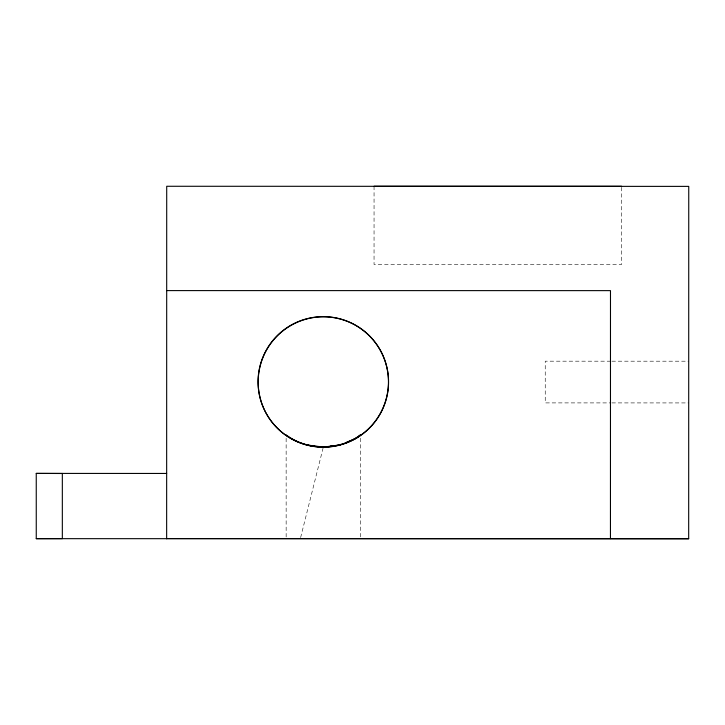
<?xml version="1.0" encoding="UTF-8"?>
<svg xmlns="http://www.w3.org/2000/svg" width="725" height="725" viewBox="0 0 725 725"><rect width="100%" height="100%" fill="white"/><g stroke="black" fill="none" stroke-linecap="round" stroke-linejoin="round"><path stroke-width="0.54" stroke-dasharray="3.62 2.72" d="M374.055 186.216L374.046 264.489L621.57 264.562L621.588 186.252M300.63 537.551L323.042 448.204M610.758 361.186L545.236 361.177L545.245 402.901L610.758 402.91M611.873 361.186L688.678 361.195M611.873 402.91L688.687 402.928M360.552 438.208L360.561 537.497M286.139 438.272L286.148 537.506"/><path stroke-width="1.09" d="M62.332 473.416L62.332 538.63L36.259 538.666L36.25 473.407L166.659 473.452M166.65 538.784L166.714 186.271L688.75 186.379L688.687 538.738L36.259 538.666M610.45 538.612L610.486 290.634L166.705 290.598M360.552 434.837C339.3 450.696 307.373 450.941 286.139 434.882M360.552 434.819L355.893 438.389L346.342 442.341M333.31 445.83L323.314 447.108L306.412 444.887M330.111 446.21L340.161 444.896M374.055 186.243L621.588 186.252M166.65 538.557L688.687 538.738M62.332 473.498L36.25 473.407M290.752 438.462A65.205 65.205 0 0 0 388.564 382.012A65.205 65.205 0 0 0 290.77 325.534A65.205 65.205 0 0 0 290.752 438.462M290.643 438.308A65.205 65.205 0 0 0 388.455 381.858A65.205 65.205 0 0 0 290.662 325.371A65.205 65.205 0 0 0 290.643 438.308"/></g></svg>
